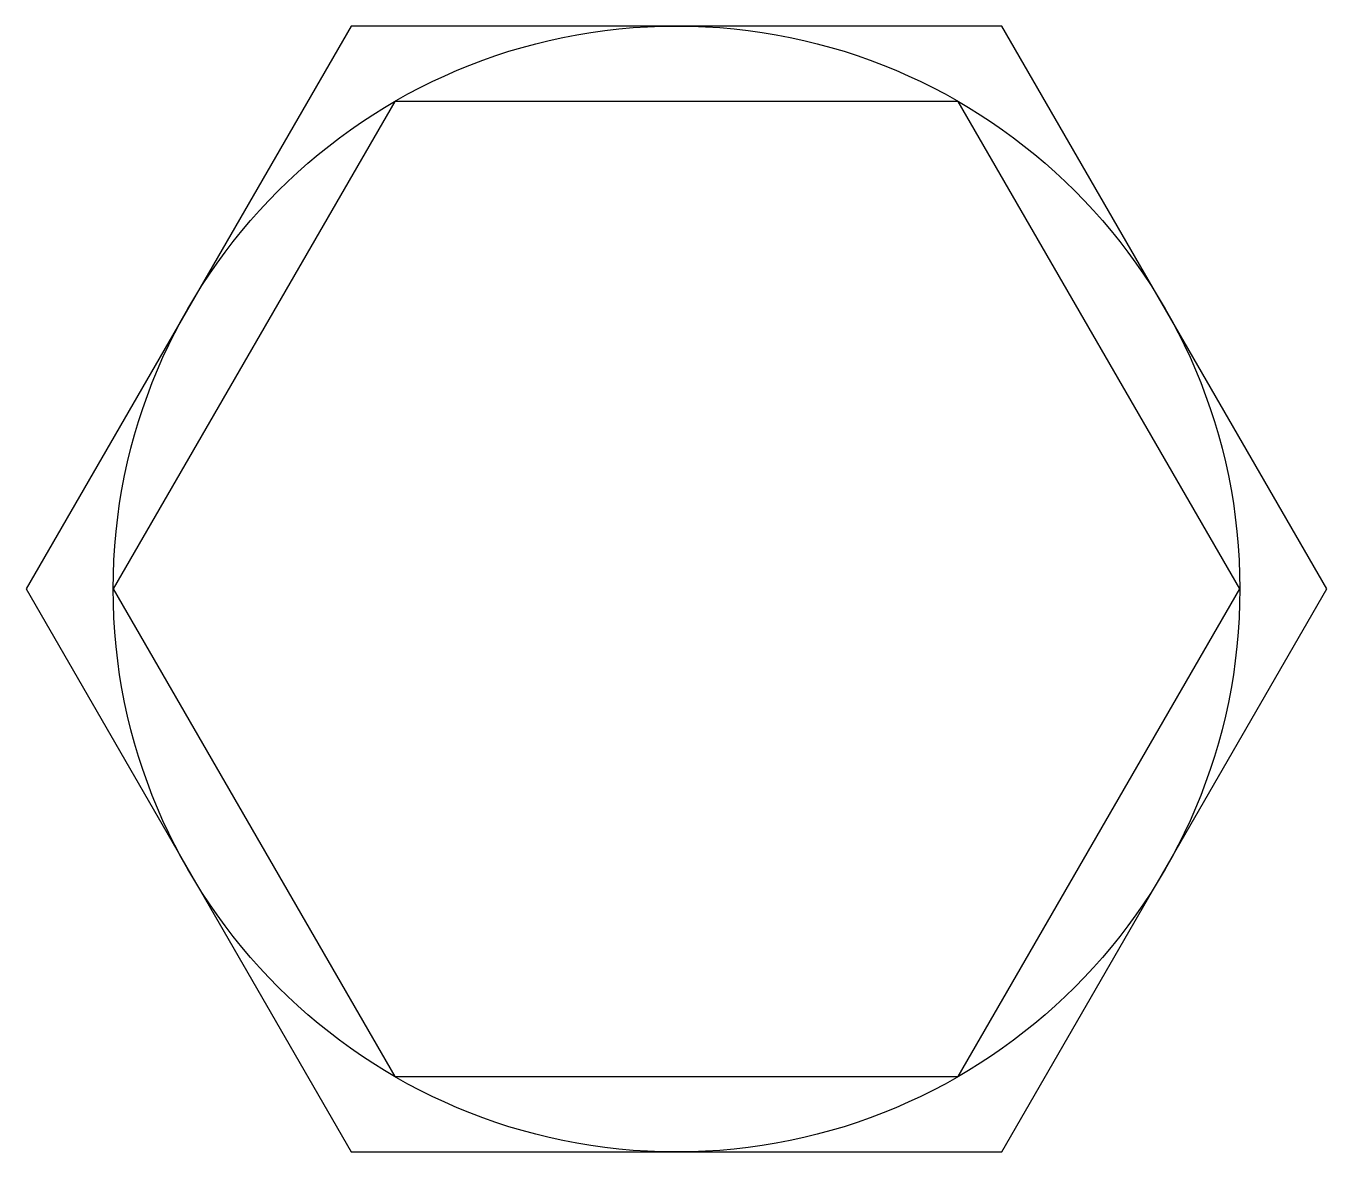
# Model space of a CAD drawing. Header units: millimetres. Extents: x 81 to 219, y 40 to 160.
import ezdxf

# ---------------------------------------------------------------- set-up
doc = ezdxf.new("R2010")
doc.units = ezdxf.units.MM

msp = doc.modelspace()

# ---------------------------------------------------------------- linework, layer by layer
for points in [[(115.36, 160), (80.72, 100), (115.36, 40), (184.64, 40), (219.28, 100), (184.64, 160)], [(120, 151.96), (90, 100), (120, 48.04), (180, 48.04), (210, 100), (180, 151.96)]]:
    msp.add_lwpolyline(points, close=True)
at = {"color": 114, "true_color": 0x139b48}
msp.add_circle((150, 100), 60, dxfattribs=at)

doc.saveas('drawing.dxf')
